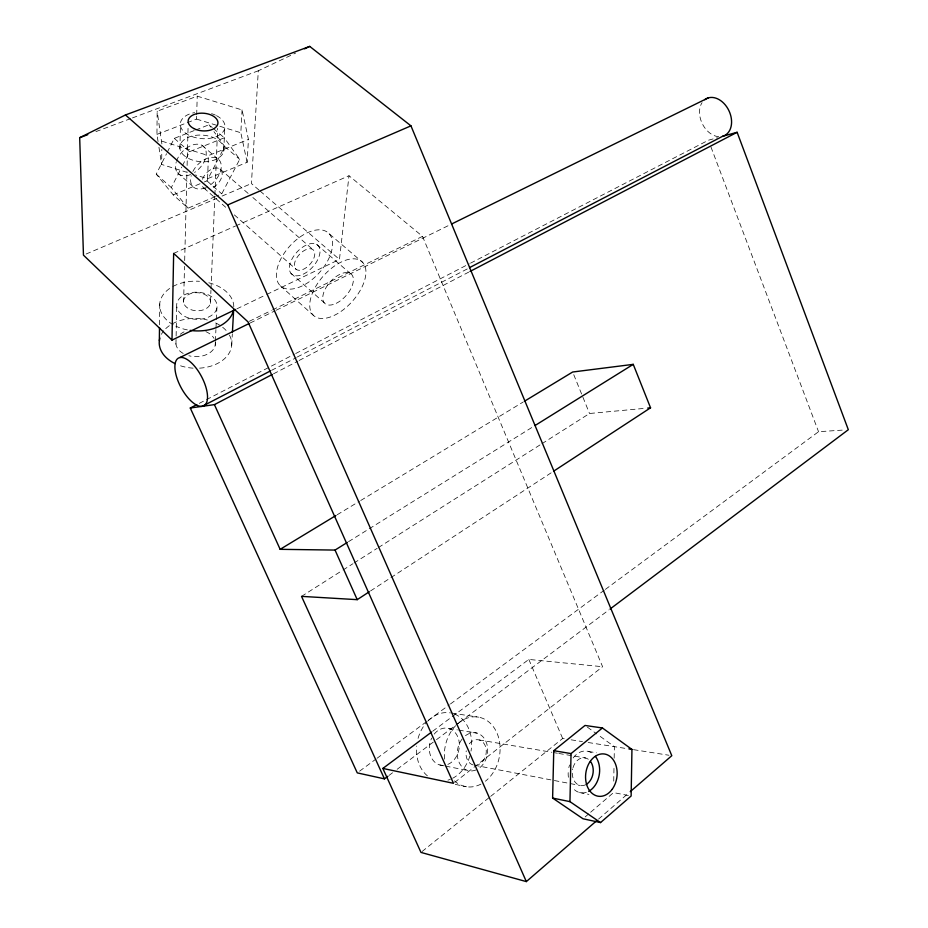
<?xml version="1.0" encoding="UTF-8"?>
<svg xmlns="http://www.w3.org/2000/svg" width="928" height="928" viewBox="0 0 928 928"><rect width="100%" height="100%" fill="white"/><g stroke="black" fill="none" stroke-linecap="round" stroke-linejoin="round"><path stroke-width="0.7" stroke-dasharray="4.64 3.48" d="M158.062 141.543L156.948 134.386L157.157 111.221L197.235 96.152L242.057 109.933L248.449 139.386L247.115 162.296L207.57 178.721L195.414 174.951M159.535 324.765L159.79 303.12M187.305 172.434L161.634 164.453L161.82 149.408M161.878 143.933L157.157 111.221M613.733 781.132L614 766.772M614.162 758.153L614.382 746.657L597.945 734.779M179.928 148.805L180.426 125.674M175.949 344.149L176.749 306.727M183.593 302.389L184.521 266.359M184.672 260.594L186.957 171.251M187.108 165.486L188.094 126.568M156.948 134.386L196.55 119.086L196.632 116.22M196.678 114.794L197.235 96.152M207.57 178.721L208.429 155.602L248.449 139.386M210.401 303.34A13.514 9.036 2.3 0 0 192.05 293.225A13.514 9.036 2.3 0 0 188.651 308.641A13.514 9.036 2.3 0 0 210.401 303.34L210.946 290.336M211.004 288.886L214.82 196.342M214.89 194.892L217.628 128.377M223.729 151.299A22.098 13.317 4.1 0 0 193.616 135.685A22.098 13.317 4.1 0 0 188.291 158.328A22.098 13.317 4.1 0 0 223.729 151.299L224.762 128.342M215.203 345.332L215.331 342.467M215.4 341.04L215.911 329.591M215.98 328.164L216.305 321.007M216.363 319.58L216.885 308.131A20.23 13.56 2.2 0 0 189.358 293.016A20.23 13.56 2.2 0 0 184.37 316.17A20.23 13.56 2.2 0 0 216.885 308.131M247.115 162.296L240.828 132.75L242.057 109.933M231.698 345.274L232.336 333.86M259.028 190.112L251.418 183.558L258.309 70.783L295.58 53.105M266.754 294.454L339.451 259.422L348.998 175.728L236.942 225.365M215.284 196.608L188.071 208.174L173.246 194.903L156.252 174.139L166.564 153.688M167.202 152.412L174.29 138.365L194.323 130.523M188.071 208.174L171.309 187.595L181.749 167.075M182.41 165.787L189.579 151.682L224.286 137.808L239.702 159.361L221.757 193.848L216.584 196.052M204.357 181.946L206.956 180.867L224.68 146.496L213.962 131.637M598.525 819.122L629.149 792.616M585.197 816.907L589.558 813.172M590.649 812.232L613.512 792.616L628.418 795.482M422.101 851.51L489.566 797.256M490.692 796.352L562.646 738.479L565.488 738.92M454.627 782.432L472.839 768.187M473.976 767.294L602.597 666.722L422.507 236.35L348.998 175.728M389.076 775.379L392.544 772.769M397.172 769.277L435.348 740.544M436.496 739.674L458.478 723.132M459.638 722.262L608.861 609.94M432.68 731.241L528.832 659.425L602.597 666.722M359.6 771.168L375.91 759.104M377.07 758.246L427.158 721.195M428.318 720.337L449.291 704.828M450.451 703.969L604.209 590.243M605.381 589.384L818.542 431.717L844.062 430M370.55 590.939L552.369 472.027M301.53 596.368L341.806 570.79M343.024 570.024L352.779 563.818M354.009 563.041L377.186 548.32M378.415 547.543L540.711 444.489M541.94 443.712L589.524 413.494L646.294 408.204M348.545 541.662L532.614 427.031M337.177 514.762L359.484 501.236M360.725 500.494L523.09 402.068M273.493 373.845L297.888 361.131M299.176 360.458L468.71 272.136M271.579 370.33L296.31 357.651M297.285 357.002L467.457 268.842M199.276 403.355L294.42 354.183M295.707 353.522L469.266 263.819M470.554 263.146L708.412 140.221L717.448 137.727M250.189 323.002L274.92 310.857M276.219 310.219L449.268 225.168M249.33 321.285L271.301 310.509M272.588 309.871L422.507 236.35M236.895 308.838L265.454 295.081M173.652 253.39L235.619 225.945M86.13 254.017L216.758 198.337M222.094 196.063L251.418 183.558M173.246 194.903L203.07 182.48M195.657 130.001L209.009 124.781L212.28 127.577M95.92 131.614L131.103 118.436M132.46 117.926L258.309 70.783M451.878 713.122L478.616 717.17M571.161 739.825L582.494 741.611M588.166 742.504L629.242 749M633.522 749.662L668.96 755.253M448.92 728.492L457.365 729.884M458.78 730.116L477.085 733.132M588.514 751.471L596.576 752.794M479.196 739.941L551.684 752.26M553.111 752.504L557.38 753.234M558.795 753.466L585.8 758.06M474.614 765.24L579.791 785.413M439.93 765.008L444.152 765.832M445.556 766.11L468.072 770.553M579.501 792.535L588.909 794.391M455.242 784.38L466.506 786.758M196.55 119.086L240.828 132.75M161.913 141.195L208.429 155.602M587.378 727.146L596.762 733.932M213.37 128.505L224.286 137.808M329.173 233.775A35.693 19.871 -48 0 1 303.711 285.151A35.693 19.871 -48 0 1 280.534 259.538A35.693 19.871 -48 0 1 329.173 233.775L362.79 262.508A36.18 19.233 -48.1 0 1 336.516 314.209A36.18 19.233 -48.1 0 1 314.209 289.246A36.18 19.233 -48.1 0 1 362.79 262.508M224.68 146.496L239.702 159.361M260.107 191.052L339.451 259.422M202.142 145.406L217.268 158.468M316.576 244.354L350.123 273.331M220.075 169.082L248.495 193.72M252.868 197.513L312.991 249.655M174.29 138.365L189.579 151.682M206.956 180.867L221.757 193.848M203.928 188.082L227.824 209.136M234.343 214.89L296.241 269.445M177.48 172.782L192.479 186.052M290.882 273.238L324.127 302.656M156.252 174.139L171.309 187.595M280.326 285.778L313.432 315.369M209.009 124.781L210.656 127.066M528.832 659.425L562.646 738.479M573.759 374.692L589.524 413.494M710.964 147.007L818.542 431.717M158.955 147.274L161.634 164.453M202.466 179.266A12.482 7.818 -47.3 0 1 220.006 169.024A12.482 7.818 -47.3 0 1 213.394 187.352M205.842 188.952A12.482 7.818 -47.3 0 1 202.559 186.563M573.017 767.688A14.036 10.405 -81.7 0 1 588.294 759.266M585.232 784.96A14.036 10.405 -81.7 0 1 575.14 782.176A14.036 10.405 -81.7 0 1 572.704 768.871M469.29 743.838A12.888 10.046 -79.5 0 1 485.124 745.486A12.888 10.046 -79.5 0 1 478.442 764.602M473.187 764.974A12.888 10.046 -79.5 0 1 466.239 750.845M573.179 757.932A21.066 15.602 -81.7 0 1 593.897 754.684M586.322 792.326A21.066 15.602 -81.7 0 1 572.506 787.698M568.388 777.258A21.066 15.602 -81.7 0 1 568.365 770.402M568.841 767.665A21.066 15.602 -81.7 0 1 569.572 764.997M192.896 171.436A18.676 11.786 -47.3 0 1 219.205 160.068A18.676 11.786 -47.3 0 1 206.515 187.259M205.529 187.711A18.676 11.786 -47.3 0 1 191.238 175.612M176.459 161.298A18.56 11.913 -47.2 0 1 202.316 145.51A18.56 11.913 -47.2 0 1 194.544 172.469M190.6 174.568A18.56 11.913 -47.2 0 1 176.158 162.33M216.514 115.664A22.376 13.259 4.3 0 1 217.43 136.091A22.376 13.259 4.3 0 1 183.547 131.358A22.376 13.259 4.3 0 1 194.613 112.601M211.561 113.657A22.376 13.259 4.3 0 1 215.354 115.095M187.34 329.904A37.085 24.87 2.2 0 1 175.856 326.157M173.234 324.788A37.085 24.87 2.2 0 1 171.622 287.204M172.817 286.52A37.085 24.87 2.2 0 1 199.474 281.3M208.8 282.785A37.085 24.87 2.2 0 1 233.798 306.89M229.413 335.078A36.273 24.894 1.7 0 1 198.592 368.207M193.082 368.161A36.273 24.894 1.7 0 1 177.387 364.646M161.402 334.312A36.273 24.894 1.7 0 1 163.757 330.797M165.752 328.628A36.273 24.894 1.7 0 1 207.315 319.986M215.667 322.967A36.273 24.894 1.7 0 1 221.63 326.494M222.685 327.294A36.273 24.894 1.7 0 1 227.917 332.688M215.273 341.794A19.79 13.584 1.7 0 1 188.86 355.737M183.199 353.464A19.79 13.584 1.7 0 1 176.1 340.599M180.299 334.254A19.79 13.584 1.7 0 1 184.034 331.888M205.842 331.609A19.79 13.584 1.7 0 1 214.008 338.349M465.496 735.684A19.268 15.045 -79.4 0 1 485.936 741.414A19.268 15.045 -79.4 0 1 479.66 767.804M475.948 769.985A19.268 15.045 -79.4 0 1 459.035 762.224A19.268 15.045 -79.4 0 1 462.225 738.897M457.562 723.84A35.322 27.573 -79.4 0 1 496.376 731.716A35.322 27.573 -79.4 0 1 485.39 781.214M480.936 784.114A35.322 27.573 -79.4 0 1 454.465 780.854M444.535 759.104A35.322 27.573 -79.4 0 1 455.544 725.789M454.569 714.084A34.487 27.272 -78.7 0 1 471.018 751.1M469.858 756.065A34.487 27.272 -78.7 0 1 452.632 778.267M450.324 779.323A34.487 27.272 -78.7 0 1 447.946 780.146M427.402 775.854A34.487 27.272 -78.7 0 1 416.672 746.042M418.076 738.352A34.487 27.272 -78.7 0 1 426.671 722.32M427.634 721.288A34.487 27.272 -78.7 0 1 450.463 712.913M434.211 734.094A18.815 14.871 -78.7 0 1 457.655 736.588A18.815 14.871 -78.7 0 1 447.725 764.463M442.505 765.391A18.815 14.871 -78.7 0 1 431.671 738.108M718.666 136.671A20.567 14.825 64.6 0 1 702.299 123.702A20.567 14.825 64.6 0 1 702.055 102.648M302.714 269.572A12.98 7.227 -48 0 0 314.198 251.117A12.98 7.227 -48 0 0 296.809 257.856A12.98 7.227 -48 0 0 302.714 269.572M336.249 303.317A19.732 10.486 -48.1 0 0 352.153 275.152A19.732 10.486 -48.1 0 0 325.821 287.958A19.732 10.486 -48.1 0 0 336.249 303.317M303.189 274.201A19.465 10.834 -48 0 0 318.675 246.245A19.465 10.834 -48 0 0 292.274 258.494A19.465 10.834 -48 0 0 303.189 274.201"/><path stroke-width="1.39" d="M159.349 340.646L159.5 327.654M631.945 749.43L631.133 796.004L600.544 822.579L583.028 818.774L552.612 798.068L553.761 750.682L585.023 725.452L602.423 727.97L631.945 749.43L629.242 749M235.596 309.465L171.993 340.112L173.652 253.39L248.043 321.912L453.479 783.313L382.858 768.442L420.976 852.414L526.338 881.6L596.333 821.013M600.544 822.579L569.954 801.641L571.045 753.594L602.423 727.97M232.406 332.433L233.67 309.604M630.24 791.665L671.791 755.694L410.953 125.848L309.72 46.4L125.466 114.968L79.68 137.692L83.462 255.154L171.993 340.112M196.701 404.678L190.275 408.007L357.268 772.885L384.447 778.859L387.916 776.249M610.021 609.07L848.32 429.71L737.122 132.286L722.622 136.288L469.475 267.647M382.858 768.442L431.52 732.111M384.447 778.859L301.53 596.368L357.222 599.662L369.344 591.739M553.575 471.227L650.551 407.81L633.244 364.356L572.669 372.012L524.332 401.314M190.275 408.007L214.414 404.631L280.152 549.33L335.043 550.072L347.316 542.428M535.073 425.5L633.244 364.356M280.152 549.33L335.936 515.516M214.414 404.631L272.206 374.518M469.986 271.463L737.122 132.286M202.188 406.336A27.04 11.623 62 0 0 196.214 368.23A27.04 11.623 62 0 0 175.253 371.165A27.04 11.623 62 0 0 202.188 406.336L270.292 371.003M179.928 357.535L248.89 323.64M451.866 223.88L708.192 97.904M304.581 48.836L309.72 46.4M125.466 114.968L227.743 204.914L410.953 125.848M79.68 137.692L87.8 134.653M647.709 408.065L650.551 407.81M553.761 750.682L571.045 753.594M552.612 798.068L569.954 801.641M335.043 550.072L357.222 599.662M227.743 204.914L526.338 881.6M590.394 761.32A14.036 10.405 -81.7 0 1 586.102 784.52M595.393 756.366A21.066 15.602 -81.7 0 1 588.654 791.34M175.056 363.614A36.273 24.894 1.7 0 1 159.883 338.059M233.346 310.741A37.085 24.87 2.2 0 1 190.112 330.38M704.758 99.69A20.567 14.825 64.6 0 1 728.805 110.42A20.567 14.825 64.6 0 1 722.622 136.288M193.824 128.551A14.952 8.839 4.4 0 0 217.813 124.039A14.952 8.839 4.4 0 0 197.49 113.552A14.952 8.839 4.4 0 0 193.824 128.551M612.155 789.345A21.356 15.683 -82 0 0 605.972 754.336A21.356 15.683 -82 0 0 585.962 781.701A21.356 15.683 -82 0 0 612.155 789.345"/></g></svg>
